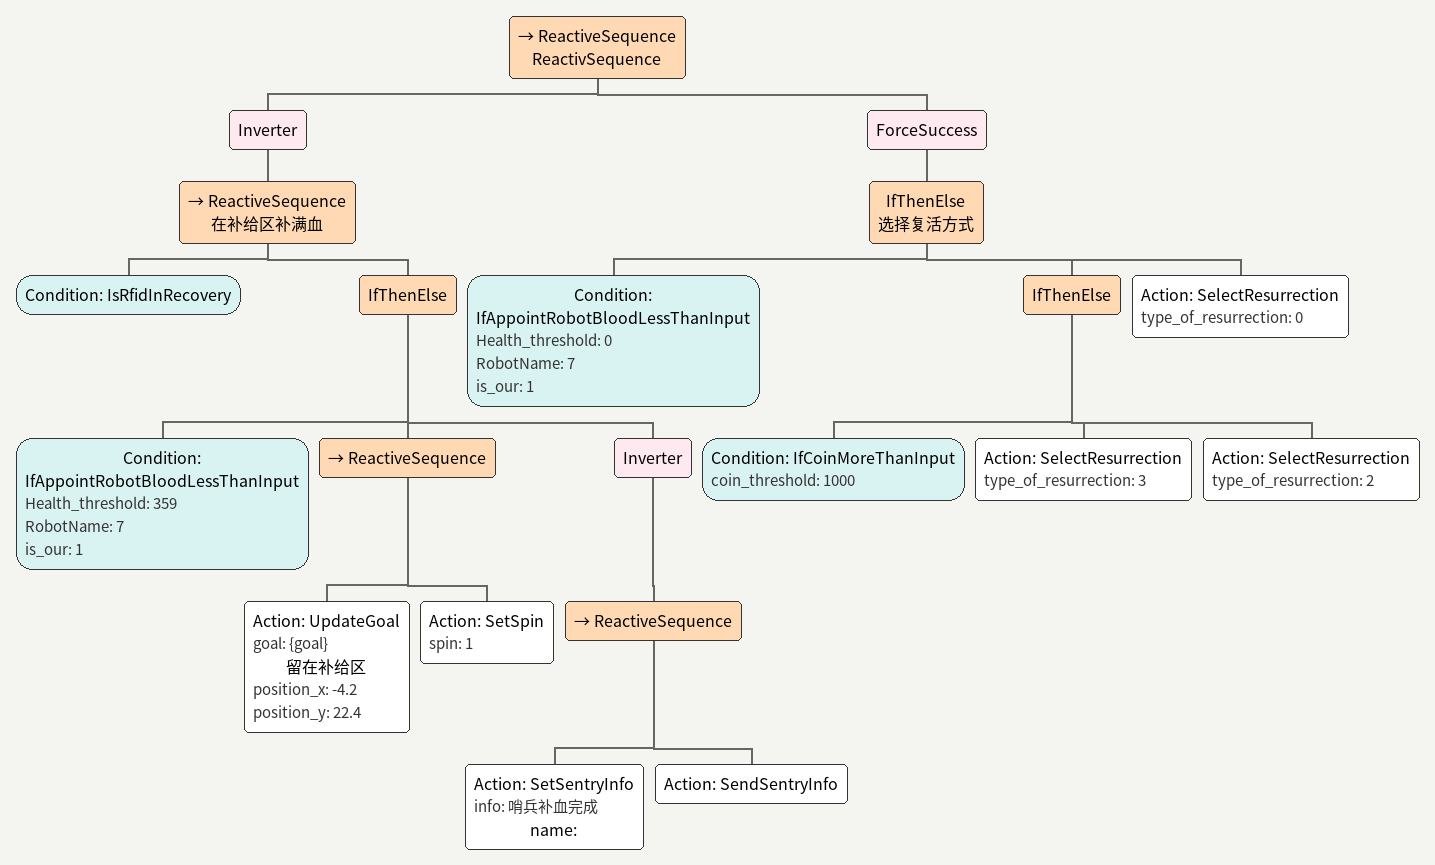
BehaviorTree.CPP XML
<ReactiveSequence name="ReactivSequence">
    <Inverter>
        <ReactiveSequence name="在补给区补满血">
            <Condition ID="IsRfidInRecovery"/>
            <IfThenElse>
                <Condition Health_threshold="359" ID="IfAppointRobotBloodLessThanInput" RobotName="7" is_our="1"/>
                <ReactiveSequence>
                    <Action ID="UpdateGoal" goal="{goal}" name="留在补给区" position_x="-4.2" position_y="22.4"/>
                    <Action ID="SetSpin" spin="1"/>
                </ReactiveSequence>
                <Inverter>
                    <ReactiveSequence>
                        <Action ID="SetSentryInfo" info="哨兵补血完成" name=""/>
                        <Action ID="SendSentryInfo"/>
                    </ReactiveSequence>
                </Inverter>
            </IfThenElse>
        </ReactiveSequence>
    </Inverter>
    <ForceSuccess>
        <IfThenElse name="选择复活方式">
            <Condition Health_threshold="0" ID="IfAppointRobotBloodLessThanInput" RobotName="7" is_our="1"/>
            <IfThenElse>
                <Condition ID="IfCoinMoreThanInput" coin_threshold="1000"/>
                <Action ID="SelectResurrection" type_of_resurrection="3"/>
                <Action ID="SelectResurrection" type_of_resurrection="2"/>
            </IfThenElse>
            <Action ID="SelectResurrection" type_of_resurrection="0"/>
        </IfThenElse>
    </ForceSuccess>
</ReactiveSequence>
